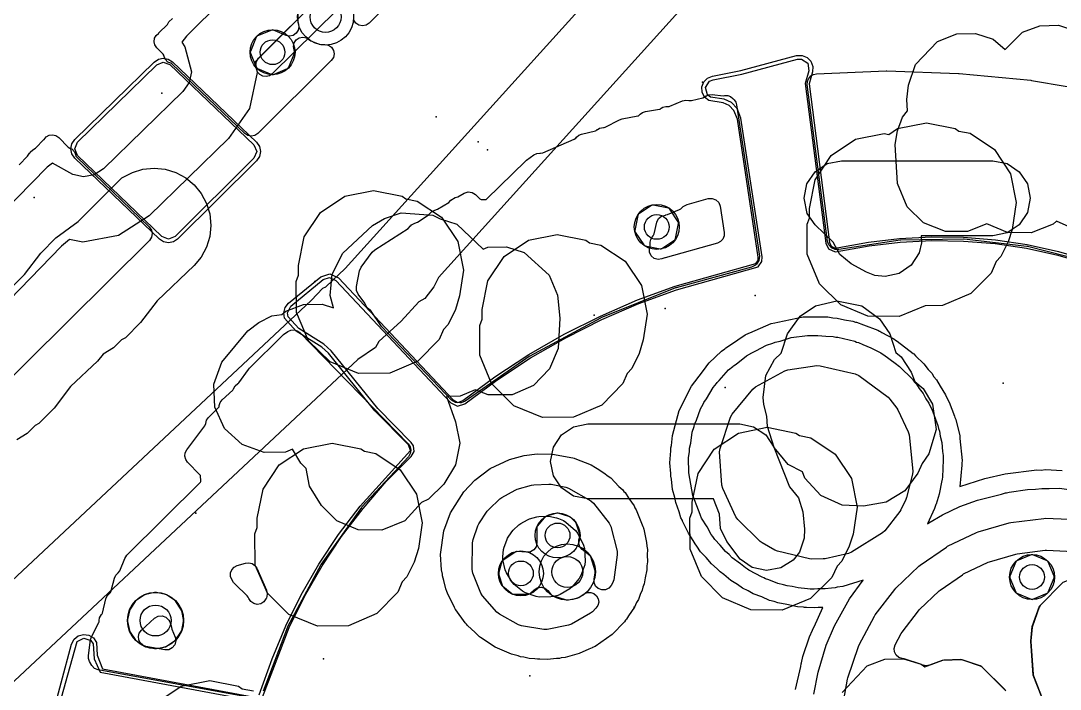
# Model space of a CAD drawing. Header units: metres. Extents: x -2677 to -840, y 169 to 1487.
# Drawn here: x -2128 to -2072.6, y 903.1 to 938.7 of the extents above; entities that cross this region are included whole.
import ezdxf

# ---------------------------------------------------------------- set-up
doc = ezdxf.new("R2010")
doc.units = ezdxf.units.M
for name, color, linetype in [('AI_GREENING_ALLOWED_ZONE', 4, 'Continuous'), ('AI_GREENING_EXCLUSIONS', 1, 'Continuous'), ('AI_GREENING_LAWN', 82, 'Continuous'), ('AI_GREENING_REJECTED', 6, 'Continuous'), ('AI_GREENING_SHRUBS', 92, 'Continuous')]:
    doc.layers.add(name, color=color, linetype=linetype)

# ---------------------------------------------------------------- blocks, each defined once
blk = doc.blocks.new('AI_SHRUB')
for radius in [1, 0.55]:
    blk.add_circle((0, 0), radius)

msp = doc.modelspace()

# ---------------------------------------------------------------- linework, layer by layer
at = {"layer": 'AI_GREENING_ALLOWED_ZONE'}
for points in [[(-2114.623, 935.907), (-2114.771, 935.806), (-2114.946, 935.763), (-2115.124, 935.785), (-2115.282, 935.869), (-2115.402, 936.003), (-2115.466, 936.171), (-2115.489, 936.297), (-2115.476, 936.537), (-2115.351, 936.743), (-2108.43, 943.655), (-2108.267, 943.764), (-2108.075, 943.801), (-2107.883, 943.762), (-2107.721, 943.653), (-2107.613, 943.489), (-2107.548, 943.329), (-2107.512, 943.138), (-2107.551, 942.947), (-2107.66, 942.786), (-2114.623, 935.907)], [(-2094.44, 926.929), (-2094.41, 927.076), (-2094.338, 927.207), (-2094.284, 927.278), (-2094.24, 927.372), (-2094.093, 927.996), (-2094, 928.189), (-2093.835, 928.326), (-2093.628, 928.381), (-2093.606, 928.382), (-2093.521, 928.401), (-2092.878, 928.67), (-2092.808, 928.714), (-2092.679, 928.83), (-2092.48, 928.939), (-2091.345, 929.257), (-2091.136, 929.27), (-2090.94, 929.196), (-2090.791, 929.048), (-2090.716, 928.852), (-2090.499, 927.445), (-2090.504, 927.265), (-2090.572, 927.098), (-2090.695, 926.967), (-2090.856, 926.887), (-2093.653, 926.094), (-2093.671, 926.088), (-2093.818, 926.034), (-2094.029, 926.005), (-2094.233, 926.066), (-2094.393, 926.207), (-2094.48, 926.401), (-2094.478, 926.614), (-2094.45, 926.739), (-2094.44, 926.929)], [(-2102.107, 911.034), (-2102.054, 911.139), (-2101.833, 911.477), (-2101.757, 911.567), (-2101.455, 911.851), (-2101.359, 911.921), (-2100.999, 912.125), (-2100.89, 912.171), (-2100.502, 912.282), (-2100.386, 912.301), (-2099.982, 912.318), (-2099.864, 912.309), (-2099.442, 912.227), (-2099.335, 912.193), (-2099.073, 912.077), (-2098.948, 911.997), (-2098.425, 911.542), (-2098.305, 911.385), (-2098.006, 910.774), (-2097.955, 910.583), (-2097.917, 909.915), (-2097.944, 909.722), (-2098.143, 909.148), (-2098.235, 908.987), (-2098.609, 908.547), (-2098.739, 908.439), (-2099.26, 908.136), (-2099.376, 908.087), (-2099.616, 908.02), (-2099.745, 908.002), (-2100.367, 907.994), (-2100.537, 908.021), (-2101.104, 908.219), (-2101.254, 908.302), (-2101.706, 908.666), (-2101.817, 908.792), (-2102.123, 909.287), (-2102.186, 909.443), (-2102.304, 909.981), (-2102.313, 910.143), (-2102.27, 910.539), (-2102.243, 910.654), (-2102.107, 911.034)], [(-2116.772, 908.929), (-2116.839, 909.1), (-2116.841, 909.283), (-2116.776, 909.454), (-2116.654, 909.591), (-2116.491, 909.674), (-2116.046, 909.806), (-2115.868, 909.826), (-2115.695, 909.781), (-2115.548, 909.678), (-2115.447, 909.53), (-2114.927, 908.363), (-2114.884, 908.154), (-2114.932, 907.946), (-2114.957, 907.893), (-2115.069, 907.739), (-2115.232, 907.639), (-2115.42, 907.606), (-2115.606, 907.647), (-2115.764, 907.754), (-2115.87, 907.913), (-2115.9, 907.986), (-2115.958, 908.069), (-2116.601, 908.686), (-2116.679, 908.781), (-2116.772, 908.929)], [(-2121.358, 905.365), (-2121.529, 905.431), (-2121.665, 905.554), (-2121.747, 905.718), (-2121.765, 905.901), (-2121.715, 906.078), (-2121.605, 906.225), (-2120.9, 906.871), (-2120.712, 906.98), (-2120.495, 906.998), (-2120.291, 906.923), (-2120.139, 906.769), (-2120.085, 906.683), (-2120.01, 906.456), (-2120.003, 906.365), (-2119.984, 906.288), (-2119.807, 905.864), (-2119.769, 905.654), (-2119.821, 905.447), (-2119.955, 905.281), (-2120.146, 905.186), (-2120.36, 905.179), (-2121.358, 905.365)]]:
    msp.add_lwpolyline(points, close=True, dxfattribs=at)
for points in [[(-2075.507, 903.039), (-2076.739, 904.267), (-2076.835, 904.326), (-2077.788, 904.646), (-2077.874, 904.658), (-2078.782, 904.634), (-2078.864, 904.618), (-2079.539, 904.359), (-2079.743, 904.327), (-2079.943, 904.38), (-2080.023, 904.42), (-2080.893, 904.696), (-2080.995, 904.71), (-2080.995, 904.71), (-2081.175, 904.772), (-2081.319, 904.897), (-2081.406, 905.066), (-2081.423, 905.256), (-2081.368, 905.439), (-2081.044, 906.051), (-2081, 906.12), (-2080.125, 907.27), (-2080.072, 907.329), (-2079.031, 908.322), (-2078.97, 908.371), (-2077.786, 909.189), (-2077.718, 909.228), (-2076.414, 909.851), (-2076.339, 909.88), (-2074.936, 910.292), (-2074.857, 910.308), (-2073.374, 910.491), (-2073.292, 910.495), (-2071.865, 910.435)], [(-2072.448, 908.756), (-2073.63, 907.554), (-2073.687, 907.464), (-2074.047, 906.446), (-2074.06, 906.388), (-2074.136, 905.664), (-2074.136, 905.62), (-2074.012, 903.863), (-2073.995, 903.787), (-2073.555, 902.696)]]:
    msp.add_lwpolyline(points, dxfattribs=at)
at = {"layer": 'AI_GREENING_EXCLUSIONS'}
for points in [[(-2091.355, 960.509), (-2096.68, 955.234), (-2096.552, 954.564), (-2096.952, 952.649), (-2098.055, 951.033), (-2102.219, 946.959), (-2103.848, 945.895), (-2105.759, 945.533), (-2106.351, 945.656), (-2107.004, 945.079), (-2115.538, 936.556), (-2115.431, 935.982), (-2115.837, 934.067), (-2116.947, 932.454), (-2121.188, 928.337), (-2122.819, 927.28), (-2124.73, 926.925), (-2125.445, 927.075), (-2125.872, 926.71), (-2134.199, 918.143)], [(-2107.699, 949.317), (-2119.194, 937.931), (-2119.452, 937.605), (-2119.281, 937.35), (-2118.93, 936.024), (-2119.052, 935.449), (-2119.385, 934.965), (-2123.626, 930.848), (-2124.115, 930.531), (-2124.688, 930.425), (-2125.259, 930.545), (-2126.349, 931.153), (-2126.633, 930.934), (-2137.938, 919.399)], [(-2136.095, 901.792), (-2112.541, 923.816), (-2111.925, 924.473), (-2111.766, 924.54), (-2110.718, 925.521), (-2090.747, 947.628)], [(-2136.095, 901.792), (-2112.541, 923.816), (-2111.925, 924.473), (-2111.766, 924.54), (-2110.718, 925.521), (-2090.747, 947.628)], [(-2087.785, 944.939), (-2105.749, 925.054), (-2105.998, 924.541), (-2106.479, 923.927), (-2106.797, 923.748), (-2107.729, 922.709), (-2108.933, 921.624), (-2109.113, 921.309), (-2110.049, 920.669), (-2134.782, 897.543)], [(-2087.785, 944.939), (-2105.749, 925.054), (-2105.998, 924.541), (-2106.479, 923.927), (-2106.797, 923.748), (-2107.729, 922.709), (-2108.933, 921.624), (-2109.113, 921.309), (-2110.049, 920.669), (-2134.782, 897.543)], [(-2071.599, 927.538), (-2072.766, 928.053), (-2072.946, 927.894), (-2074.111, 927.424), (-2075.381, 927.441), (-2076.483, 927.907), (-2077.505, 927.497), (-2078.692, 927.497), (-2079.857, 927.967), (-2080.735, 928.822), (-2081.249, 930.054), (-2081.365, 932.144), (-2081.248, 932.871), (-2080.987, 933.595), (-2080.72, 933.944), (-2080.747, 934.54), (-2080.667, 935.316), (-2080.279, 936.413), (-2079.118, 937.635), (-2079.118, 937.635), (-2078.088, 938.043), (-2077.094, 938.069), (-2076.145, 937.769), (-2075.504, 937.206), (-2074.584, 938.129), (-2073.652, 938.479), (-2072.658, 938.506), (-2071.608, 938.153)], [(-2115.308, 902.781), (-2114.622, 904.699), (-2113.892, 906.455), (-2113.073, 908.116), (-2112.128, 909.76), (-2111.08, 911.339), (-2109.931, 912.849), (-2107.244, 915.811), (-2107.345, 916.111), (-2109.145, 917.936), (-2111.623, 921.001), (-2111.98, 921.334), (-2113.339, 922.184), (-2113.96, 922.879), (-2114.008, 923.166), (-2113.935, 923.449), (-2113.753, 923.676), (-2112.034, 925.088), (-2111.545, 925.245), (-2111.08, 925.026), (-2104.963, 918.515), (-2104.721, 918.384), (-2104.454, 918.481), (-2102.746, 919.743), (-2100.927, 920.933), (-2099.046, 922.015), (-2097.108, 922.987), (-2095.118, 923.847), (-2093.118, 924.58), (-2088.801, 925.785), (-2088.684, 925.954), (-2088.677, 926.134), (-2089.796, 933.495), (-2089.98, 933.955), (-2090.224, 934.215), (-2090.546, 934.372), (-2091.324, 934.492), (-2091.542, 934.675), (-2091.67, 934.93), (-2091.686, 935.214), (-2091.587, 935.481), (-2091.39, 935.687), (-2091.127, 935.797), (-2089.602, 936.093), (-2086.636, 936.887), (-2086.343, 936.9), (-2086.07, 936.793), (-2085.865, 936.583), (-2085.764, 936.308), (-2085.785, 936.015), (-2085.966, 935.388), (-2084.872, 926.909), (-2084.787, 926.71), (-2084.568, 926.615), (-2082.792, 926.936), (-2081.137, 927.13), (-2079.43, 927.218), (-2077.722, 927.192), (-2076.021, 927.053), (-2074.33, 926.801), (-2072.656, 926.436), (-2071.058, 925.975)], [(-2115.147, 902.655), (-2113.712, 906.366), (-2112.894, 908.028), (-2111.955, 909.66), (-2110.914, 911.229), (-2109.772, 912.728), (-2108.534, 914.154), (-2107.213, 915.489), (-2107.048, 915.768), (-2107.072, 916.061), (-2107.196, 916.245), (-2108.99, 918.062), (-2111.476, 921.138), (-2111.859, 921.494), (-2113.199, 922.326), (-2113.774, 922.952), (-2113.809, 923.158), (-2113.626, 923.522), (-2111.907, 924.933), (-2111.558, 925.046), (-2111.226, 924.889), (-2105.096, 918.364), (-2104.737, 918.182), (-2104.347, 918.311), (-2102.637, 919.576), (-2100.827, 920.759), (-2098.957, 921.836), (-2097.029, 922.803), (-2095.049, 923.659), (-2093.049, 924.393), (-2088.688, 925.616), (-2088.486, 925.907), (-2088.476, 926.145), (-2089.603, 933.554), (-2089.808, 934.064), (-2090.104, 934.379), (-2090.492, 934.568), (-2091.229, 934.669), (-2091.386, 934.799), (-2091.488, 935.184), (-2091.277, 935.522), (-2091.089, 935.601), (-2089.553, 935.899), (-2086.585, 936.693), (-2086.375, 936.703), (-2086.034, 936.476), (-2085.977, 936.071), (-2086.17, 935.404), (-2085.069, 926.873), (-2084.934, 926.573), (-2084.566, 926.414), (-2082.769, 926.737), (-2081.114, 926.931), (-2079.42, 927.018), (-2077.726, 926.992), (-2076.037, 926.853), (-2074.359, 926.603), (-2072.699, 926.241), (-2071.098, 925.778)], [(-2129.594, 923.461), (-2127.839, 925.201), (-2126.972, 926.351), (-2126.162, 927.161), (-2124.978, 928.037), (-2122.64, 930.357), (-2122.075, 930.657), (-2121.528, 930.822), (-2120.926, 930.881), (-2120.326, 930.819), (-2119.761, 930.645), (-2119.229, 930.357), (-2118.777, 929.982), (-2118.41, 929.534), (-2118.12, 928.989), (-2117.954, 928.435), (-2117.895, 927.827), (-2117.957, 927.232), (-2118.134, 926.66), (-2118.419, 926.136), (-2118.789, 925.689), (-2120.769, 923.799), (-2121.644, 922.643), (-2122.454, 921.833), (-2122.658, 921.727), (-2123.086, 921.298), (-2123.637, 920.957), (-2123.937, 920.585), (-2125.385, 919.222), (-2126.259, 918.066), (-2127.07, 917.256), (-2127.274, 917.15), (-2127.702, 916.722), (-2128.254, 916.38)], [(-2086.69, 903.071), (-2086.416, 904.297), (-2086.39, 904.439), (-2086.373, 904.488), (-2086.297, 904.828), (-2085.946, 905.871), (-2085.779, 906.236), (-2085.761, 906.288), (-2085.7, 906.409), (-2085.232, 907.433), (-2085.481, 907.436), (-2085.675, 907.415), (-2086.11, 907.445), (-2086.214, 907.447), (-2086.269, 907.456), (-2086.592, 907.478), (-2087.157, 907.607), (-2087.631, 907.688), (-2087.83, 907.761), (-2088.077, 907.817), (-2088.489, 908.003), (-2088.949, 908.172), (-2089.225, 908.335), (-2089.513, 908.465), (-2089.795, 908.671), (-2090.141, 908.875), (-2090.519, 909.201), (-2090.72, 909.348), (-2090.87, 909.502), (-2091.183, 909.771), (-2091.463, 910.115), (-2091.755, 910.417), (-2091.95, 910.713), (-2092.052, 910.838), (-2092.154, 911.023), (-2092.41, 911.411), (-2092.705, 912.018), (-2092.724, 912.054), (-2092.731, 912.073), (-2092.731, 912.073), (-2092.806, 912.226), (-2092.9, 912.538), (-2093.08, 913.036), (-2093.131, 913.301), (-2093.264, 913.742), (-2093.318, 914.288), (-2093.348, 914.448), (-2093.348, 914.589), (-2093.403, 915.15), (-2093.343, 915.796), (-2093.342, 915.967), (-2093.316, 916.082), (-2093.265, 916.622), (-2092.892, 917.942), (-2092.251, 919.242), (-2091.66, 920.015), (-2091.464, 920.288), (-2091.421, 920.329), (-2091.295, 920.493), (-2090.649, 921.11), (-2090.461, 921.24), (-2090.411, 921.288), (-2090.163, 921.448), (-2089.377, 921.994), (-2089.186, 922.077), (-2089.178, 922.081), (-2089.133, 922.1), (-2087.988, 922.595), (-2087.799, 922.634), (-2087.794, 922.636), (-2087.639, 922.666), (-2086.281, 922.941), (-2085.497, 922.944), (-2085.273, 922.951), (-2085.206, 922.945), (-2084.974, 922.946), (-2084.698, 922.899), (-2084.476, 922.879), (-2084.084, 922.795), (-2083.628, 922.718), (-2083.489, 922.668), (-2083.431, 922.656), (-2083.06, 922.514), (-2082.304, 922.242), (-2082.2, 922.185), (-2082.183, 922.179), (-2082.078, 922.118), (-2081.445, 921.772), (-2081.357, 921.706), (-2081.261, 921.651), (-2080.414, 920.998), (-2080.408, 920.992), (-2080.374, 920.966), (-2080.289, 920.874), (-2079.844, 920.437), (-2079.612, 920.145), (-2079.417, 919.935), (-2079.301, 919.753), (-2079.166, 919.583), (-2078.975, 919.245), (-2078.68, 918.785), (-2078.585, 918.553), (-2078.493, 918.389), (-2078.201, 917.644), (-2078.182, 917.572), (-2078.141, 917.472), (-2077.93, 916.599), (-2077.918, 916.451), (-2077.803, 915.28), (-2077.815, 915.144), (-2077.806, 915.032), (-2077.922, 913.887), (-2076.593, 914.323), (-2075.5, 914.575), (-2073.803, 914.777), (-2073.584, 914.773), (-2073.343, 914.8), (-2072.461, 914.753)], [(-2085.718, 902.816), (-2085.481, 903.995), (-2085.047, 905.421), (-2084.606, 906.454), (-2083.808, 907.896), (-2083.079, 908.906), (-2084.173, 908.563), (-2084.475, 908.52), (-2084.576, 908.493), (-2084.772, 908.479), (-2085.104, 908.433), (-2085.493, 908.429), (-2085.7, 908.415), (-2085.837, 908.426), (-2085.916, 908.426), (-2086.047, 908.444), (-2086.551, 908.485), (-2086.876, 908.556), (-2087.129, 908.591), (-2087.333, 908.657), (-2087.63, 908.723), (-2088.109, 908.911), (-2088.296, 908.972), (-2088.378, 909.016), (-2088.47, 909.052), (-2089.185, 909.44), (-2089.249, 909.488), (-2089.359, 909.547), (-2089.629, 909.769), (-2090.069, 910.095), (-2090.226, 910.259), (-2090.422, 910.42), (-2090.713, 910.77), (-2090.991, 911.062), (-2091.098, 911.233), (-2091.189, 911.343), (-2091.412, 911.738), (-2091.706, 912.21), (-2091.762, 912.355), (-2091.784, 912.395), (-2091.864, 912.625), (-2092.166, 913.42), (-2092.381, 914.618), (-2092.395, 915.425), (-2092.347, 915.762), (-2092.342, 915.938), (-2092.284, 916.215), (-2092.203, 916.791), (-2092.099, 917.088), (-2092.074, 917.208), (-2091.978, 917.435), (-2091.768, 918.036), (-2091.614, 918.296), (-2091.577, 918.383), (-2091.447, 918.58), (-2091.092, 919.18), (-2090.909, 919.389), (-2090.876, 919.437), (-2090.769, 919.547), (-2090.27, 920.113), (-2090.04, 920.294), (-2089.994, 920.342), (-2089.867, 920.43), (-2089.306, 920.872), (-2089.017, 921.025), (-2088.95, 921.071), (-2088.814, 921.132), (-2088.24, 921.436), (-2087.904, 921.538), (-2087.769, 921.599), (-2087.51, 921.658), (-2086.924, 921.837), (-2086.058, 921.955), (-2085.736, 921.943), (-2085.503, 921.958), (-2085.067, 921.919), (-2084.68, 921.904), (-2084.542, 921.871), (-2084.43, 921.861), (-2083.526, 921.642), (-2083.434, 921.605), (-2083.332, 921.581), (-2083.103, 921.475), (-2082.665, 921.302), (-2082.312, 921.109), (-2082.146, 921.032), (-2082.062, 920.971), (-2081.972, 920.922), (-2081.365, 920.471), (-2081.136, 920.306), (-2081.117, 920.287), (-2081.116, 920.285), (-2080.453, 919.619), (-2080.337, 919.464), (-2080.229, 919.35), (-2080.084, 919.127), (-2079.882, 918.858), (-2079.728, 918.577), (-2079.581, 918.35), (-2079.528, 918.214), (-2079.424, 918.024), (-2079.091, 917.147), (-2079.054, 916.986), (-2079.001, 916.85), (-2078.963, 916.588), (-2078.883, 916.241), (-2078.841, 915.76), (-2078.811, 915.552), (-2078.811, 915.552), (-2078.815, 915.461), (-2078.802, 915.319), (-2078.848, 914.393), (-2078.869, 914.278), (-2078.87, 914.259), (-2078.882, 914.21), (-2079.02, 913.479), (-2079.192, 912.95), (-2079.193, 912.945), (-2079.194, 912.943), (-2079.267, 912.718), (-2079.651, 911.91), (-2079.576, 911.948), (-2078.854, 912.387), (-2077.915, 912.822), (-2076.985, 913.165), (-2075.692, 913.495), (-2075.487, 913.555), (-2075.427, 913.562), (-2075.288, 913.597), (-2074.318, 913.737), (-2073.882, 913.753), (-2073.549, 913.794), (-2073.151, 913.78), (-2072.605, 913.8), (-2072.101, 913.743)], [(-2073.54, 902.658), (-2074.009, 903.824), (-2074.138, 905.642), (-2074.057, 906.418), (-2073.669, 907.515), (-2072.41, 908.794), (-2071.479, 909.145), (-2070.484, 909.171), (-2069.536, 908.871), (-2068.389, 907.83), (-2068.181, 907.908), (-2067.187, 907.934), (-2066.137, 907.582), (-2064.909, 906.417), (-2063.951, 906.574), (-2062.811, 906.307), (-2061.86, 905.625), (-2061.321, 904.817), (-2060.785, 903.335), (-2060.558, 902.187)], [(-2126.434, 901.355), (-2125.324, 905.489), (-2125.194, 905.747), (-2124.971, 905.93), (-2124.693, 906.007), (-2124.408, 905.967), (-2124.163, 905.815), (-2124.001, 905.577), (-2123.956, 904.905), (-2123.682, 904.169), (-2115.651, 902.677)], [(-2126.241, 901.303), (-2125.038, 905.621), (-2124.68, 905.808), (-2124.302, 905.67), (-2124.185, 905.5), (-2124.114, 904.698), (-2123.794, 903.986), (-2115.67, 902.477)], [(-2084.196, 902.901), (-2082.859, 904.331), (-2082.859, 904.331), (-2081.928, 904.682), (-2080.933, 904.708), (-2079.985, 904.408), (-2079.787, 904.265), (-2078.824, 904.633), (-2077.83, 904.66), (-2076.78, 904.307), (-2075.47, 903.002)], [(-2120.783, 902.371), (-2119.486, 903.238), (-2117.955, 903.543), (-2116.424, 903.238), (-2116.225, 903.105), (-2115.622, 902.985)]]:
    msp.add_lwpolyline(points, dxfattribs=at)
for points in [[(-2120.171, 936.692), (-2119.947, 936.548), (-2115.462, 932.27), (-2115.303, 932.042), (-2115.246, 931.77), (-2115.298, 931.497), (-2115.453, 931.266), (-2119.667, 927.095), (-2119.89, 926.946), (-2120.154, 926.892), (-2120.418, 926.942), (-2120.644, 927.087), (-2125.148, 931.413), (-2125.306, 931.639), (-2125.363, 931.909), (-2125.312, 932.18), (-2125.16, 932.41), (-2120.918, 936.544), (-2120.695, 936.69), (-2120.433, 936.742), (-2120.171, 936.692)], [(-2115.594, 931.408), (-2119.807, 927.237), (-2120.155, 927.092), (-2120.505, 927.232), (-2125.01, 931.557), (-2125.163, 931.911), (-2125.018, 932.27), (-2120.778, 936.4), (-2120.432, 936.542), (-2120.085, 936.403), (-2115.6, 932.125), (-2115.446, 931.768), (-2115.594, 931.408)], [(-2077.979, 932.86), (-2077.376, 932.74), (-2076.079, 931.873), (-2075.211, 930.576), (-2074.907, 929.045), (-2075.128, 927.604), (-2075.34, 926.949), (-2075.733, 926.159), (-2075.982, 925.892), (-2076.254, 925.279), (-2077.334, 924.199), (-2078.843, 923.552), (-2079.774, 923.536), (-2081.164, 922.971), (-2082.825, 922.987), (-2084.27, 923.591), (-2085.414, 924.714), (-2086.077, 926.3), (-2086.077, 927.884), (-2085.953, 928.22), (-2085.953, 928.733), (-2085.649, 930.264), (-2084.781, 931.561), (-2083.484, 932.429), (-2081.953, 932.733), (-2081.704, 932.683), (-2081.24, 932.993), (-2079.709, 933.298), (-2078.178, 932.993), (-2077.979, 932.86)], [(-2074.318, 928.509), (-2074.752, 927.861), (-2075.401, 927.427), (-2076.166, 927.275), (-2079.982, 927.275), (-2079.966, 926.892), (-2080.092, 926.367), (-2080.511, 925.709), (-2081.151, 925.261), (-2081.912, 925.093), (-2082.449, 925.154), (-2082.902, 925.33), (-2083.725, 925.772), (-2084.327, 926.268), (-2084.681, 926.932), (-2085.65, 927.861), (-2086.067, 928.469), (-2086.236, 929.275), (-2086.084, 930.04), (-2085.65, 930.689), (-2085.001, 931.122), (-2084.236, 931.275), (-2076.166, 931.275), (-2075.401, 931.122), (-2074.752, 930.689), (-2074.318, 930.04), (-2074.166, 929.275), (-2074.318, 928.509)], [(-2107.684, 929.381), (-2107.485, 929.248), (-2106.882, 929.128), (-2105.584, 928.261), (-2104.717, 926.964), (-2104.413, 925.433), (-2104.62, 924.062), (-2104.846, 923.337), (-2105.238, 922.547), (-2105.487, 922.28), (-2105.717, 921.731), (-2106.84, 920.587), (-2108.348, 919.94), (-2110.009, 919.924), (-2111.532, 920.544), (-2112.676, 921.667), (-2113.323, 923.175), (-2113.339, 924.836), (-2113.215, 925.173), (-2113.215, 925.686), (-2112.91, 927.217), (-2112.043, 928.514), (-2110.746, 929.381), (-2109.215, 929.686), (-2107.684, 929.381)], [(-2117.738, 919.358), (-2117.309, 920.536), (-2115.913, 922.204), (-2115.329, 922.652), (-2114.641, 922.998), (-2114.099, 923.075), (-2113.889, 923.25), (-2112.958, 923.6), (-2111.963, 923.627), (-2111.352, 923.433), (-2111.533, 924.087), (-2111.423, 925.227), (-2110.852, 926.343), (-2109.26, 927.826), (-2108.625, 928.198), (-2107.734, 928.493), (-2106.053, 928.374), (-2105.663, 928.172), (-2104.76, 927.886), (-2103.368, 926.561), (-2103.115, 926.656), (-2102.121, 926.683), (-2101.172, 926.382), (-2099.847, 925.172), (-2099.401, 924.097), (-2099.267, 922.88), (-2099.361, 921.253), (-2099.814, 920.17), (-2100.67, 919.293), (-2101.82, 918.795), (-2103.089, 918.778), (-2103.79, 919.054), (-2104.584, 918.722), (-2105.31, 918.705), (-2104.834, 917.354), (-2104.607, 916.206), (-2104.837, 915.058), (-2105.466, 914.022), (-2106.277, 913.212), (-2106.644, 913.042), (-2107.537, 912.072), (-2108.762, 911.56), (-2110.027, 911.576), (-2111.174, 912.072), (-2111.985, 912.883), (-2112.626, 913.918), (-2112.813, 914.851), (-2113.1, 915.138), (-2113.544, 915.879), (-2113.908, 915.735), (-2115.054, 915.704), (-2116.232, 916.132), (-2117.165, 916.992), (-2117.688, 918.134), (-2117.738, 919.358)], [(-2097.679, 926.9), (-2097.076, 926.78), (-2095.778, 925.913), (-2094.911, 924.615), (-2094.606, 923.085), (-2094.814, 921.714), (-2095.04, 920.989), (-2095.432, 920.199), (-2095.681, 919.931), (-2095.911, 919.383), (-2097.034, 918.239), (-2098.542, 917.591), (-2100.203, 917.576), (-2101.725, 918.196), (-2102.912, 919.383), (-2103.532, 920.905), (-2103.532, 922.488), (-2103.408, 922.825), (-2103.408, 923.338), (-2103.104, 924.868), (-2102.237, 926.166), (-2100.939, 927.033), (-2099.408, 927.338), (-2097.878, 927.033), (-2097.679, 926.9)], [(-2081.661, 922.038), (-2081.342, 921.037), (-2081.061, 920.809), (-2080.522, 920.001), (-2080.326, 919.495), (-2079.874, 919.125), (-2079.375, 918.29), (-2079.177, 916.937), (-2079.569, 915.642), (-2079.933, 915.118), (-2080.156, 914.606), (-2080.855, 913.667), (-2081.861, 913.068), (-2083.054, 912.841), (-2084.198, 912.9), (-2085.335, 913.419), (-2086.194, 914.348), (-2086.327, 914.677), (-2087.082, 915.074), (-2087.831, 915.973), (-2088.178, 917.091), (-2088.219, 917.651), (-2088.387, 918.265), (-2088.414, 918.649), (-2088.267, 919.81), (-2087.814, 920.67), (-2087.457, 921.005), (-2087.123, 922.038), (-2086.441, 922.989), (-2085.633, 923.528), (-2084.493, 923.795), (-2083.151, 923.528), (-2082.2, 922.846), (-2081.661, 922.038)], [(-2091.062, 913.233), (-2097.767, 913.233), (-2098.533, 913.385), (-2099.182, 913.819), (-2099.615, 914.467), (-2099.767, 915.233), (-2099.615, 915.998), (-2099.182, 916.647), (-2098.533, 917.081), (-2097.767, 917.233), (-2089.657, 917.232), (-2088.932, 917.081), (-2088.283, 916.647), (-2087.849, 915.998), (-2087.017, 913.87), (-2086.537, 913.291), (-2086.308, 912.545), (-2086.213, 911.616), (-2086.223, 911.13), (-2086.482, 910.394), (-2086.817, 909.97), (-2087.474, 909.55), (-2088.242, 909.413), (-2089.005, 909.58), (-2089.645, 910.026), (-2090.363, 910.959), (-2090.701, 911.662), (-2090.742, 912.413), (-2091.062, 913.233)], [(-2086.47, 916.616), (-2085.867, 916.496), (-2084.569, 915.629), (-2083.702, 914.331), (-2083.398, 912.8), (-2083.619, 911.359), (-2083.831, 910.705), (-2084.223, 909.915), (-2084.472, 909.647), (-2084.745, 909.035), (-2085.889, 907.911), (-2087.411, 907.291), (-2089.072, 907.307), (-2090.58, 907.954), (-2091.704, 909.098), (-2092.308, 910.543), (-2092.324, 912.204), (-2092.2, 912.54), (-2092.2, 913.053), (-2091.895, 914.584), (-2091.028, 915.882), (-2089.731, 916.749), (-2088.2, 917.053), (-2086.669, 916.749), (-2086.47, 916.616)], [(-2109.885, 915.91), (-2109.686, 915.777), (-2109.083, 915.657), (-2107.786, 914.79), (-2106.918, 913.492), (-2106.614, 911.961), (-2106.821, 910.591), (-2107.047, 909.865), (-2107.44, 909.076), (-2107.689, 908.808), (-2107.918, 908.259), (-2109.041, 907.115), (-2110.55, 906.468), (-2112.211, 906.452), (-2113.733, 907.072), (-2114.877, 908.196), (-2115.524, 909.704), (-2115.54, 911.365), (-2115.416, 911.701), (-2115.416, 912.214), (-2115.111, 913.745), (-2114.244, 915.043), (-2112.947, 915.91), (-2111.416, 916.214), (-2109.885, 915.91)], [(-2096.483, 905.999), (-2097.387, 905.367), (-2097.524, 905.305), (-2097.539, 905.295), (-2097.72, 905.215), (-2098.238, 904.98), (-2098.98, 904.772), (-2099.195, 904.747), (-2099.292, 904.723), (-2099.447, 904.718), (-2099.926, 904.661), (-2100.33, 904.685), (-2100.462, 904.68), (-2100.604, 904.701), (-2100.898, 904.718), (-2101.183, 904.785), (-2101.37, 904.813), (-2101.493, 904.859), (-2101.846, 904.942), (-2102.723, 905.321), (-2103.511, 905.837), (-2103.557, 905.88), (-2103.593, 905.903), (-2103.791, 906.097), (-2104.196, 906.473), (-2104.249, 906.545), (-2104.328, 906.622), (-2104.824, 907.321), (-2104.852, 907.359), (-2104.855, 907.364), (-2104.859, 907.37), (-2104.888, 907.431), (-2105.265, 908.206), (-2105.292, 908.301), (-2105.353, 908.432), (-2105.46, 908.88), (-2105.53, 909.124), (-2105.539, 909.213), (-2105.593, 909.443), (-2105.638, 910.273), (-2105.463, 911.525), (-2105.106, 912.499), (-2104.402, 913.606), (-2103.815, 914.229), (-2102.982, 914.848), (-2101.962, 915.329), (-2101.167, 915.548), (-2100.485, 915.636), (-2099.66, 915.629), (-2098.567, 915.43), (-2098.499, 915.403), (-2098.496, 915.402), (-2098.465, 915.389), (-2097.602, 915.047), (-2097.511, 914.991), (-2097.456, 914.967), (-2097.28, 914.847), (-2096.86, 914.587), (-2096.748, 914.484), (-2096.553, 914.351), (-2096.112, 913.899), (-2095.907, 913.711), (-2095.853, 913.633), (-2095.79, 913.569), (-2095.588, 913.257), (-2095.31, 912.861), (-2095.268, 912.761), (-2095.191, 912.643), (-2094.848, 911.767), (-2094.812, 911.682), (-2094.809, 911.667), (-2094.789, 911.616), (-2094.757, 911.434), (-2094.639, 910.907), (-2094.629, 910.71), (-2094.599, 910.539), (-2094.606, 910.241), (-2094.588, 909.87), (-2094.62, 909.667), (-2094.626, 909.446), (-2094.721, 909.028), (-2094.773, 908.695), (-2094.835, 908.525), (-2094.87, 908.371), (-2094.98, 908.128), (-2095.078, 907.858), (-2095.17, 907.708), (-2095.282, 907.459), (-2095.603, 906.992), (-2095.708, 906.82), (-2095.76, 906.766), (-2095.824, 906.672), (-2096.483, 905.999)]]:
    msp.add_lwpolyline(points, close=True, dxfattribs=at)
at = {"layer": 'AI_GREENING_LAWN'}
for points in [[(-2102.392, 945.602), (-2109.451, 938.615), (-2109.613, 938.507), (-2109.805, 938.47), (-2109.995, 938.509), (-2110.157, 938.617), (-2110.265, 938.779)], [(-2113.245, 939.191), (-2113.245, 938.704), (-2113.217, 938.561), (-2113.219, 938.56), (-2113.193, 938.429), (-2113.231, 938.238), (-2113.339, 938.076), (-2113.502, 937.967), (-2113.693, 937.929), (-2113.884, 937.967), (-2114.557, 938.246), (-2114.603, 938.255), (-2114.648, 938.246), (-2115.406, 937.932), (-2115.444, 937.906), (-2115.47, 937.868), (-2115.784, 937.11), (-2115.793, 937.065), (-2115.784, 937.019), (-2115.47, 936.262), (-2115.444, 936.223), (-2115.406, 936.197), (-2114.648, 935.884), (-2114.603, 935.875), (-2114.557, 935.884), (-2113.8, 936.197), (-2113.761, 936.223), (-2113.735, 936.262), (-2113.422, 937.019), (-2113.413, 937.065), (-2113.422, 937.11), (-2113.452, 937.185), (-2113.49, 937.376), (-2113.452, 937.567), (-2113.344, 937.73), (-2113.182, 937.838), (-2112.99, 937.876), (-2112.799, 937.838), (-2112.684, 937.761), (-2112.683, 937.762), (-2112.562, 937.681), (-2112.112, 937.495), (-2112.017, 937.476), (-2111.817, 937.476), (-2111.625, 937.438), (-2111.463, 937.329), (-2111.355, 937.166), (-2111.317, 936.974), (-2111.356, 936.783), (-2111.465, 936.621), (-2115.391, 932.735), (-2115.55, 932.628), (-2115.738, 932.59), (-2115.926, 932.625), (-2116.088, 932.728), (-2119.981, 936.442), (-2120.033, 936.475), (-2120.196, 936.543), (-2120.339, 936.692), (-2120.409, 936.885), (-2120.413, 936.914), (-2120.44, 936.956), (-2120.781, 937.305), (-2120.882, 937.454), (-2120.923, 937.629), (-2120.9, 937.808), (-2120.815, 937.966), (-2120.679, 938.085), (-2120.666, 938.092), (-2120.21, 938.546), (-2120.13, 938.685), (-2119.94, 938.874)], [(-2071.153, 925.894), (-2074.313, 926.695), (-2074.345, 926.701), (-2077.694, 927.089), (-2077.727, 927.091), (-2081.077, 927.034), (-2081.11, 927.031), (-2084.382, 926.537), (-2084.545, 926.54), (-2084.573, 926.545), (-2084.77, 926.627), (-2084.915, 926.784), (-2084.918, 926.788), (-2084.982, 926.976), (-2086.061, 935.337), (-2086.055, 935.499), (-2085.997, 935.651), (-2085.986, 935.671), (-2085.88, 935.799), (-2085.737, 935.886), (-2085.574, 935.92), (-2081.858, 936.071), (-2081.82, 936.071), (-2077.988, 935.939), (-2077.958, 935.937), (-2074.14, 935.571), (-2074.104, 935.566), (-2070.291, 934.921)], [(-2128.123, 931.059), (-2127.673, 931.517), (-2127.58, 931.674), (-2127.575, 931.671), (-2127.54, 931.739), (-2127.396, 931.864), (-2127.253, 931.947), (-2126.803, 932.404), (-2126.799, 932.411), (-2126.681, 932.548), (-2126.522, 932.634), (-2126.342, 932.657), (-2126.166, 932.616), (-2126.016, 932.514), (-2125.505, 932.009), (-2125.421, 931.953), (-2125.311, 931.905), (-2125.169, 931.743), (-2125.127, 931.602), (-2125.121, 931.604), (-2125.099, 931.517), (-2125.073, 931.481), (-2121.182, 927.743), (-2121.069, 927.58), (-2121.028, 927.386), (-2121.066, 927.191), (-2121.176, 927.027), (-2134.234, 914.091)], [(-2115.708, 902.618), (-2123.903, 904.109), (-2124.1, 904.191), (-2124.244, 904.348), (-2124.368, 904.559), (-2124.428, 904.715), (-2124.432, 904.882), (-2124.315, 905.719), (-2124.264, 905.879), (-2123.874, 906.632), (-2123.862, 906.667), (-2123.861, 906.743), (-2123.85, 906.743), (-2123.839, 906.884), (-2123.731, 907.073), (-2123.7, 907.107), (-2123.685, 907.144), (-2123.498, 907.9), (-2123.429, 908.057), (-2123.311, 908.182), (-2123.283, 908.202), (-2123.255, 908.231), (-2123.238, 908.267), (-2123.238, 908.267), (-2123.032, 909.011), (-2122.959, 909.166), (-2122.837, 909.287), (-2122.835, 909.289), (-2122.748, 909.399), (-2122.484, 910.062), (-2122.372, 910.231), (-2118.455, 914.124), (-2118.428, 914.167), (-2118.421, 914.218), (-2118.443, 914.452), (-2118.454, 914.491), (-2118.477, 914.525), (-2119.137, 915.194), (-2119.237, 915.34), (-2119.28, 915.511), (-2119.261, 915.687), (-2119.182, 915.845), (-2118.219, 917.132), (-2118.171, 917.254), (-2118.171, 917.262), (-2118.125, 917.428), (-2118.025, 917.568), (-2117.482, 918.106), (-2117.459, 918.138), (-2117.447, 918.177), (-2117.443, 918.211), (-2117.392, 918.375), (-2117.289, 918.512), (-2116.73, 919.035), (-2116.706, 919.066), (-2116.694, 919.102), (-2116.601, 919.268), (-2116.452, 919.387), (-2116.422, 919.402), (-2116.396, 919.43), (-2115.893, 920.145), (-2115.835, 920.213), (-2114.078, 921.95), (-2114.016, 922.003), (-2113.787, 922.165), (-2113.628, 922.24), (-2113.453, 922.255), (-2113.283, 922.209), (-2113.14, 922.106), (-2107.363, 916.176), (-2107.26, 916.018), (-2107.222, 915.833), (-2107.255, 915.648), (-2107.354, 915.487), (-2109.834, 912.807), (-2109.854, 912.783), (-2112.016, 909.747), (-2112.033, 909.72), (-2113.798, 906.415), (-2113.811, 906.386), (-2115.099, 902.982)], [(-2084.194, 902.019), (-2083.92, 903.609), (-2083.901, 903.686), (-2083.329, 905.366), (-2083.297, 905.441), (-2082.479, 906.973), (-2082.436, 907.04), (-2081.396, 908.407), (-2081.343, 908.465), (-2080.107, 909.644), (-2080.046, 909.694), (-2078.641, 910.664), (-2078.572, 910.704), (-2077.023, 911.444), (-2076.949, 911.473), (-2075.282, 911.962), (-2075.203, 911.979), (-2073.444, 912.196), (-2073.361, 912.199), (-2071.66, 912.128)]]:
    msp.add_lwpolyline(points, dxfattribs=at)
for points in [[(-2109.152, 926.524), (-2107.364, 927.667), (-2107.235, 927.807), (-2107.23, 927.802), (-2107.184, 927.859), (-2107.017, 927.952), (-2106.864, 928.001), (-2106.298, 928.369), (-2106.176, 928.499), (-2106.171, 928.494), (-2106.118, 928.556), (-2105.948, 928.644), (-2105.797, 928.688), (-2105.2, 929.055), (-2105.094, 929.168), (-2104.858, 929.309), (-2104.709, 929.348), (-2104.368, 929.546), (-2104.163, 929.612), (-2103.949, 929.585), (-2103.766, 929.471), (-2103.538, 929.246), (-2103.503, 929.222), (-2103.461, 929.212), (-2103.251, 929.201), (-2103.203, 929.209), (-2103.162, 929.235), (-2101.104, 931.255), (-2101.05, 931.302), (-2100.662, 931.586), (-2100.506, 931.663), (-2100.333, 931.682), (-2100.294, 931.679), (-2100.18, 931.699), (-2098.505, 932.419), (-2098.413, 932.488), (-2098.377, 932.532), (-2098.256, 932.637), (-2098.107, 932.698), (-2097.37, 932.873), (-2097.335, 932.887), (-2097.277, 932.936), (-2097.27, 932.928), (-2097.156, 933.012), (-2096.943, 933.054), (-2096.896, 933.053), (-2096.858, 933.065), (-2096.077, 933.466), (-2095.939, 933.513), (-2095.102, 933.667), (-2095.067, 933.68), (-2095.037, 933.702), (-2094.984, 933.757), (-2094.855, 933.853), (-2094.703, 933.903), (-2093.954, 934.022), (-2093.918, 934.033), (-2093.856, 934.078), (-2093.853, 934.074), (-2093.773, 934.131), (-2093.615, 934.176), (-2093.516, 934.171), (-2093.515, 934.176), (-2093.439, 934.172), (-2093.403, 934.181), (-2092.719, 934.474), (-2092.551, 934.514), (-2092.38, 934.494), (-2092.371, 934.491), (-2092.242, 934.488), (-2091.631, 934.641), (-2091.459, 934.736), (-2091.456, 934.73), (-2091.366, 934.785), (-2091.148, 934.81), (-2090.551, 934.744), (-2090.475, 934.756), (-2090.311, 934.755), (-2090.157, 934.701), (-2090.028, 934.6), (-2089.958, 934.523), (-2089.876, 934.401), (-2089.833, 934.26), (-2088.619, 926.193), (-2088.642, 925.953), (-2088.775, 925.751), (-2088.824, 925.706), (-2089.032, 925.592), (-2093.064, 924.499), (-2093.092, 924.49), (-2097.082, 922.897), (-2097.108, 922.885), (-2100.875, 920.854), (-2100.899, 920.839), (-2104.328, 918.445), (-2104.544, 918.36), (-2104.611, 918.351), (-2104.846, 918.373), (-2105.045, 918.501), (-2108.771, 922.423), (-2108.825, 922.491), (-2109.332, 923.255), (-2109.358, 923.284), (-2109.398, 923.305), (-2109.528, 923.409), (-2109.617, 923.549), (-2109.672, 923.682), (-2110.035, 924.156), (-2110.126, 924.348), (-2110.128, 924.56), (-2109.956, 925.402), (-2109.871, 925.596), (-2109.287, 926.397), (-2109.152, 926.524)], [(-2093.107, 927.081), (-2093.089, 927.124), (-2092.929, 927.928), (-2092.929, 927.975), (-2092.947, 928.018), (-2093.402, 928.699), (-2093.435, 928.732), (-2093.478, 928.75), (-2094.282, 928.91), (-2094.329, 928.91), (-2094.371, 928.892), (-2095.053, 928.437), (-2095.086, 928.404), (-2095.104, 928.361), (-2095.264, 927.557), (-2095.264, 927.51), (-2095.246, 927.467), (-2094.79, 926.786), (-2094.758, 926.753), (-2094.715, 926.735), (-2093.911, 926.575), (-2093.864, 926.575), (-2093.821, 926.593), (-2093.14, 927.048), (-2093.107, 927.081)], [(-2090.74, 915.738), (-2090.716, 915.926), (-2090.166, 917.599), (-2090.075, 917.763), (-2088.965, 919.097), (-2088.821, 919.216), (-2087.269, 920.064), (-2087.101, 920.12), (-2085.559, 920.345), (-2085.374, 920.337), (-2083.501, 919.904), (-2083.315, 919.818), (-2081.753, 918.655), (-2081.655, 918.558), (-2081.287, 918.078), (-2081.232, 917.989), (-2080.674, 916.813), (-2080.628, 916.648), (-2080.438, 914.719), (-2080.451, 914.548), (-2080.763, 913.302), (-2080.799, 913.204), (-2081.072, 912.645), (-2081.127, 912.556), (-2081.929, 911.532), (-2082.057, 911.416), (-2083.698, 910.385), (-2083.856, 910.32), (-2085.111, 910.043), (-2085.214, 910.031), (-2085.826, 910.026), (-2085.947, 910.04), (-2087.66, 910.451), (-2087.787, 910.5), (-2088.473, 910.884), (-2088.579, 910.963), (-2089.77, 912.131), (-2089.873, 912.276), (-2090.578, 913.784), (-2090.625, 913.964), (-2090.74, 915.738)], [(-2100.891, 908.16), (-2100.853, 908.185), (-2100.647, 908.385), (-2100.474, 908.495), (-2100.271, 908.526), (-2100.072, 908.473), (-2099.912, 908.344), (-2099.728, 908.119), (-2099.701, 908.095), (-2099.669, 908.08), (-2098.93, 907.856), (-2098.811, 907.85), (-2098.345, 907.942), (-2098.256, 907.979), (-2097.974, 908.168), (-2097.805, 908.24), (-2097.622, 908.246), (-2097.449, 908.187), (-2097.309, 908.068), (-2097.221, 907.907), (-2097.197, 907.725), (-2097.24, 907.547), (-2097.345, 907.396), (-2097.527, 907.216), (-2097.628, 907.139), (-2098.644, 906.549), (-2098.802, 906.49), (-2099.95, 906.274), (-2100.122, 906.271), (-2101.313, 906.465), (-2101.477, 906.522), (-2102.497, 907.09), (-2102.628, 907.196), (-2103.391, 908.061), (-2103.48, 908.204), (-2103.912, 909.276), (-2103.948, 909.468), (-2103.932, 910.898), (-2103.903, 911.062), (-2103.638, 911.798), (-2103.586, 911.903), (-2103.143, 912.578), (-2103.067, 912.669), (-2102.47, 913.229), (-2102.374, 913.3), (-2101.661, 913.704), (-2101.552, 913.749), (-2100.776, 913.971), (-2100.661, 913.99), (-2099.854, 914.025), (-2099.736, 914.017), (-2098.952, 913.863), (-2098.8, 913.807), (-2097.614, 913.132), (-2097.465, 913.002), (-2096.643, 911.931), (-2096.556, 911.753), (-2096.213, 910.448), (-2096.202, 910.25), (-2096.393, 908.913), (-2096.457, 908.73), (-2096.523, 908.617), (-2096.656, 908.469), (-2096.837, 908.384), (-2097.036, 908.377), (-2097.222, 908.448), (-2097.365, 908.586), (-2097.444, 908.769), (-2097.445, 908.968), (-2097.383, 909.277), (-2097.389, 909.397), (-2097.613, 910.135), (-2097.629, 910.168), (-2097.653, 910.195), (-2098.077, 910.532), (-2098.201, 910.677), (-2098.261, 910.857), (-2098.25, 911.047), (-2098.207, 911.218), (-2098.21, 911.35), (-2098.374, 911.892), (-2098.436, 911.995), (-2098.68, 912.238), (-2098.782, 912.3), (-2099.355, 912.474), (-2099.39, 912.479), (-2099.425, 912.474), (-2099.986, 912.304), (-2100.104, 912.225), (-2100.471, 911.777), (-2100.491, 911.741), (-2100.498, 911.7), (-2100.498, 910.882), (-2100.541, 910.679), (-2100.663, 910.511), (-2100.842, 910.407), (-2101.048, 910.384), (-2101.538, 910.432), (-2101.579, 910.429), (-2101.617, 910.413), (-2102.309, 909.95), (-2102.339, 909.922), (-2102.357, 909.885), (-2102.525, 909.331), (-2102.525, 909.189), (-2102.355, 908.628), (-2102.34, 908.596), (-2102.316, 908.57), (-2101.839, 908.178), (-2101.804, 908.158), (-2101.763, 908.151), (-2100.936, 908.151), (-2100.891, 908.16)], [(-2073.265, 908.197), (-2073.226, 908.223), (-2073.2, 908.262), (-2072.887, 909.019), (-2072.878, 909.065), (-2072.887, 909.11), (-2073.2, 909.868), (-2073.226, 909.906), (-2073.265, 909.932), (-2074.022, 910.246), (-2074.068, 910.255), (-2074.113, 910.246), (-2074.871, 909.932), (-2074.909, 909.906), (-2074.935, 909.868), (-2075.249, 909.11), (-2075.258, 909.065), (-2075.249, 909.019), (-2074.935, 908.262), (-2074.909, 908.223), (-2074.871, 908.197), (-2074.113, 907.884), (-2074.068, 907.875), (-2074.022, 907.884), (-2073.265, 908.197)], [(-2120.321, 905.349), (-2120.232, 905.386), (-2119.827, 905.656), (-2119.759, 905.724), (-2119.489, 906.129), (-2119.452, 906.218), (-2119.357, 906.696), (-2119.357, 906.793), (-2119.452, 907.27), (-2119.489, 907.359), (-2119.759, 907.764), (-2119.827, 907.832), (-2120.232, 908.103), (-2120.321, 908.14), (-2120.799, 908.235), (-2120.895, 908.235), (-2121.373, 908.14), (-2121.462, 908.103), (-2121.867, 907.832), (-2121.935, 907.764), (-2122.206, 907.359), (-2122.243, 907.27), (-2122.338, 906.793), (-2122.338, 906.696), (-2122.243, 906.218), (-2122.206, 906.129), (-2121.935, 905.724), (-2121.867, 905.656), (-2121.462, 905.386), (-2121.373, 905.349), (-2120.895, 905.254), (-2120.799, 905.254), (-2120.321, 905.349)]]:
    msp.add_lwpolyline(points, close=True, dxfattribs=at)
at = {"layer": 'AI_GREENING_REJECTED'}
for p in [(-2091.66, 935.46), (-2120.52, 934.89), (-2105.87, 933.61), (-2103.62, 932.28), (-2103.13, 931.85), (-2127.33, 929.32), (-2112.34, 924.84), (-2088.84, 924.09), (-2093.64, 923.4), (-2097.43, 923.04), (-2075.61, 919.4), (-2090.44, 919.17), (-2118.7, 912.47), (-2095.31, 907.45), (-2111.89, 904.7), (-2100.87, 903.8)]:
    msp.add_point(p, dxfattribs=at)

# ---------------------------------------------------------------- block references
at = {"layer": 'AI_GREENING_SHRUBS'}
for p, xscale, yscale in [((-2111.774, 938.947), 1.5, 1.5), ((-2114.603, 937.065), 1.2, 1.2), ((-2094.096, 927.743), 1.2, 1.2), ((-2099.39, 911.284), 1.2, 1.2), ((-2101.347, 909.26), 1.2, 1.2), ((-2098.871, 909.338), 1.5, 1.5), ((-2074.068, 909.065), 1.2, 1.2), ((-2120.847, 906.744), 1.5, 1.5)]:
    msp.add_blockref('AI_SHRUB', p, dxfattribs=dict(at, xscale=xscale, yscale=yscale))

doc.saveas('drawing.dxf')
